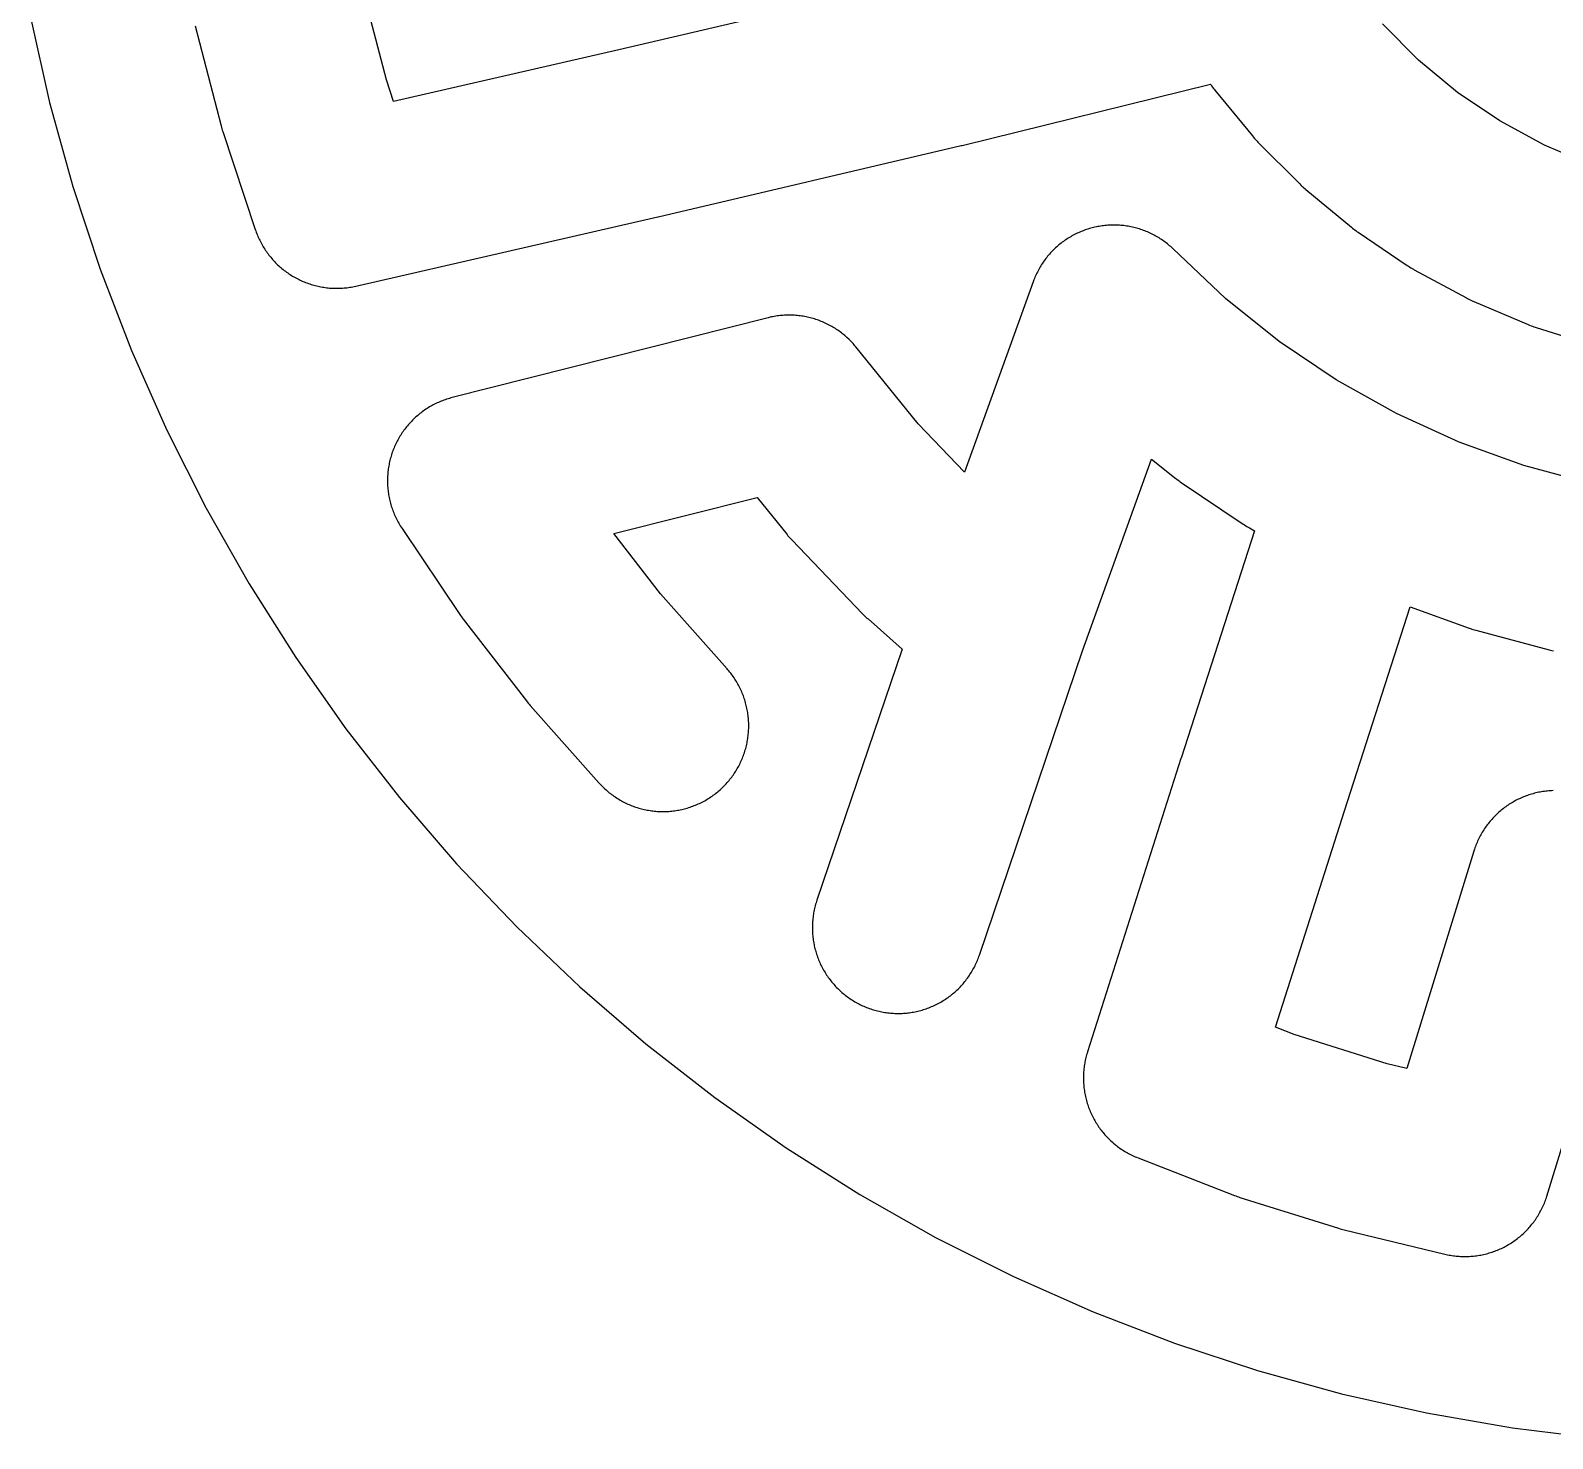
# Model space of a CAD drawing. Header units: millimetres. Extents: x -145 to 145, y -145 to 145.
# Drawn here: x -142.2 to -18, y -144.3 to -29.4 of the extents above; entities that cross this region are included whole.
import ezdxf

# ---------------------------------------------------------------- set-up
doc = ezdxf.new("R2010")
doc.units = ezdxf.units.MM
doc.layers.add('BOUNDARY', color=3, linetype='CONTINUOUS')
doc.layers.add('CORRIDORS', color=1, linetype='CONTINUOUS')

msp = doc.modelspace()

# ---------------------------------------------------------------- linework, layer by layer
at = {"layer": 'BOUNDARY'}
msp.add_lwpolyline([(-142.214, -28.288), (-140.655, -35.232), (-138.756, -42.091), (-136.524, -48.849), (-133.963, -55.489), (-131.078, -61.995), (-127.879, -68.353), (-124.371, -74.545), (-120.563, -80.558), (-116.465, -86.376), (-112.087, -91.987), (-107.438, -97.376), (-102.53, -102.53), (-97.376, -107.438), (-91.987, -112.087), (-86.376, -116.465), (-80.558, -120.563), (-74.545, -124.371), (-68.353, -127.879), (-61.995, -131.078), (-55.489, -133.963), (-48.849, -136.524), (-42.091, -138.756), (-35.232, -140.655), (-28.288, -142.214), (-21.276, -143.431), (-14.212, -144.302)], dxfattribs=at)
at = {"layer": 'CORRIDORS'}
for points in [[(-69.477, -25.14), (-94.198, -30.935), (-112.585, -35.162), (-113.169, -33.404), (-115.165, -25.699)], [(-128.776, -28.982), (-126.659, -37.154), (-126.629, -37.269), (-126.596, -37.382), (-126.562, -37.496), (-126.526, -37.607), (-123.863, -45.618), (-123.824, -45.73), (-123.784, -45.841), (-123.742, -45.952), (-123.698, -46.062), (-123.652, -46.171), (-123.605, -46.279), (-123.556, -46.387), (-123.504, -46.493), (-123.451, -46.599), (-123.396, -46.704), (-123.34, -46.808), (-123.282, -46.911), (-123.222, -47.013), (-123.16, -47.114), (-123.096, -47.214), (-123.031, -47.313), (-122.964, -47.41), (-122.896, -47.507), (-122.826, -47.602), (-122.754, -47.696), (-122.681, -47.789), (-122.606, -47.881), (-122.53, -47.971), (-122.452, -48.06), (-122.373, -48.148), (-122.292, -48.235), (-122.21, -48.32), (-122.126, -48.403), (-122.041, -48.485), (-121.954, -48.566), (-121.867, -48.645), (-121.777, -48.723), (-121.687, -48.8), (-121.595, -48.874), (-121.502, -48.947), (-121.408, -49.019), (-121.313, -49.089), (-121.216, -49.157), (-121.118, -49.224), (-121.019, -49.289), (-120.92, -49.353), (-120.819, -49.414), (-120.717, -49.474), (-120.614, -49.532), (-120.51, -49.589), (-120.405, -49.644), (-120.299, -49.697), (-120.192, -49.748), (-120.085, -49.797), (-119.976, -49.845), (-119.867, -49.89), (-119.757, -49.934), (-119.647, -49.976), (-119.535, -50.016), (-119.423, -50.054), (-119.311, -50.091), (-119.197, -50.125), (-119.084, -50.157), (-118.969, -50.188), (-118.855, -50.216), (-118.739, -50.243), (-118.624, -50.268), (-118.507, -50.291), (-118.391, -50.311), (-118.274, -50.33), (-118.157, -50.347), (-118.04, -50.362), (-117.922, -50.375), (-117.804, -50.386), (-117.686, -50.394), (-117.568, -50.401), (-117.45, -50.406), (-117.332, -50.409), (-117.213, -50.41), (-117.095, -50.409), (-116.977, -50.406), (-116.858, -50.401), (-116.74, -50.394), (-116.622, -50.384), (-116.505, -50.373), (-116.387, -50.36), (-116.27, -50.345), (-116.153, -50.328), (-116.036, -50.309), (-115.919, -50.288), (-115.803, -50.265), (-115.652, -50.232), (-91.032, -44.572), (-91.002, -44.565), (-66.262, -38.765), (-66.184, -38.746), (-45.927, -33.751), (-45.902, -33.787), (-45.834, -33.884), (-45.764, -33.979), (-45.692, -34.073), (-45.619, -34.166), (-45.565, -34.233), (-42.501, -37.97), (-42.425, -38.061), (-42.348, -38.151), (-42.269, -38.239), (-42.189, -38.326), (-42.107, -38.411), (-42.049, -38.471), (-38.64, -41.895), (-38.555, -41.978), (-38.47, -42.06), (-38.383, -42.14), (-38.295, -42.219), (-38.205, -42.296), (-38.139, -42.351), (-34.414, -45.43), (-34.322, -45.505), (-34.229, -45.578), (-34.135, -45.65), (-34.039, -45.719), (-33.942, -45.788), (-33.873, -45.835), (-29.869, -48.54), (-29.77, -48.606), (-29.67, -48.67), (-29.57, -48.732), (-29.468, -48.792), (-29.365, -48.85), (-29.289, -48.892), (-25.044, -51.196), (-24.94, -51.252), (-24.834, -51.306), (-24.728, -51.358), (-24.621, -51.408), (-24.513, -51.456), (-24.434, -51.49), (-19.986, -53.373), (-19.877, -53.418), (-19.766, -53.462), (-19.656, -53.503), (-19.544, -53.543), (-19.432, -53.581), (-19.352, -53.606), (-14.743, -55.052)], [(-14.839, -40.349), (-18.665, -38.729), (-22.311, -36.751), (-25.756, -34.424), (-28.954, -31.78), (-31.893, -28.828)], [(-14.925, -66.335), (-20.354, -64.875), (-25.642, -62.972), (-30.755, -60.64), (-35.658, -57.894), (-40.319, -54.752), (-44.702, -51.236), (-48.995, -47.169), (-49.082, -47.088), (-49.17, -47.009), (-49.259, -46.931), (-49.35, -46.855), (-49.441, -46.781), (-49.534, -46.707), (-49.629, -46.636), (-49.724, -46.566), (-49.821, -46.498), (-49.919, -46.431), (-50.018, -46.366), (-50.118, -46.303), (-50.219, -46.242), (-50.321, -46.182), (-50.424, -46.124), (-50.528, -46.067), (-50.633, -46.013), (-50.739, -45.96), (-50.845, -45.909), (-50.953, -45.86), (-51.061, -45.812), (-51.171, -45.767), (-51.281, -45.723), (-51.391, -45.681), (-51.503, -45.641), (-51.615, -45.603), (-51.727, -45.567), (-51.841, -45.533), (-51.954, -45.5), (-52.069, -45.47), (-52.184, -45.442), (-52.299, -45.415), (-52.415, -45.39), (-52.531, -45.368), (-52.647, -45.347), (-52.764, -45.329), (-52.881, -45.312), (-52.999, -45.297), (-53.116, -45.284), (-53.234, -45.274), (-53.352, -45.265), (-53.47, -45.258), (-53.589, -45.254), (-53.707, -45.251), (-53.825, -45.25), (-53.943, -45.251), (-54.062, -45.255), (-54.18, -45.26), (-54.298, -45.267), (-54.416, -45.276), (-54.534, -45.288), (-54.651, -45.301), (-54.769, -45.316), (-54.886, -45.333), (-55.002, -45.352), (-55.119, -45.373), (-55.235, -45.397), (-55.351, -45.422), (-55.466, -45.449), (-55.58, -45.478), (-55.695, -45.508), (-55.808, -45.541), (-55.921, -45.576), (-56.034, -45.613), (-56.146, -45.651), (-56.257, -45.692), (-56.368, -45.734), (-56.477, -45.778), (-56.586, -45.824), (-56.695, -45.872), (-56.802, -45.922), (-56.908, -45.973), (-57.014, -46.026), (-57.119, -46.081), (-57.223, -46.138), (-57.325, -46.197), (-57.427, -46.257), (-57.528, -46.319), (-57.628, -46.383), (-57.726, -46.448), (-57.824, -46.515), (-57.92, -46.584), (-58.015, -46.654), (-58.109, -46.726), (-58.202, -46.799), (-58.294, -46.874), (-58.384, -46.951), (-58.473, -47.029), (-58.56, -47.109), (-58.647, -47.19), (-58.731, -47.272), (-58.815, -47.356), (-58.897, -47.441), (-58.977, -47.528), (-59.057, -47.616), (-59.134, -47.705), (-59.21, -47.796), (-59.285, -47.888), (-59.358, -47.981), (-59.429, -48.075), (-59.499, -48.171), (-59.567, -48.268), (-59.633, -48.366), (-59.698, -48.465), (-59.761, -48.565), (-59.823, -48.666), (-59.882, -48.768), (-59.94, -48.871), (-59.997, -48.975), (-60.051, -49.08), (-60.104, -49.186), (-60.155, -49.293), (-60.204, -49.401), (-60.251, -49.509), (-60.296, -49.618), (-60.34, -49.728), (-60.397, -49.881), (-65.988, -65.427), (-69.78, -61.471), (-74.859, -55.196), (-74.934, -55.104), (-75.011, -55.014), (-75.089, -54.926), (-75.169, -54.838), (-75.25, -54.752), (-75.333, -54.668), (-75.417, -54.584), (-75.589, -54.422), (-75.678, -54.343), (-75.767, -54.266), (-75.858, -54.19), (-75.95, -54.116), (-76.043, -54.043), (-76.138, -53.972), (-76.234, -53.902), (-76.33, -53.834), (-76.428, -53.768), (-76.528, -53.703), (-76.628, -53.641), (-76.729, -53.579), (-76.831, -53.52), (-76.935, -53.462), (-77.039, -53.406), (-77.144, -53.352), (-77.25, -53.299), (-77.357, -53.249), (-77.465, -53.2), (-77.573, -53.153), (-77.683, -53.108), (-77.793, -53.064), (-77.904, -53.023), (-78.015, -52.983), (-78.127, -52.946), (-78.24, -52.91), (-78.353, -52.876), (-78.467, -52.844), (-78.582, -52.814), (-78.697, -52.786), (-78.812, -52.76), (-78.928, -52.736), (-79.044, -52.714), (-79.161, -52.693), (-79.278, -52.675), (-79.395, -52.659), (-79.512, -52.644), (-79.63, -52.632), (-79.748, -52.622), (-79.866, -52.613), (-79.984, -52.607), (-80.102, -52.603), (-80.221, -52.6), (-80.339, -52.6), (-80.457, -52.602), (-80.575, -52.605), (-80.694, -52.611), (-80.812, -52.619), (-80.93, -52.628), (-81.047, -52.64), (-81.165, -52.654), (-81.282, -52.669), (-81.399, -52.687), (-81.516, -52.706), (-81.632, -52.728), (-81.748, -52.751), (-81.864, -52.777), (-82.016, -52.814), (-107.796, -59.334), (-107.911, -59.364), (-108.025, -59.396), (-108.138, -59.429), (-108.251, -59.465), (-108.363, -59.503), (-108.475, -59.542), (-108.585, -59.584), (-108.696, -59.627), (-108.805, -59.672), (-108.914, -59.719), (-109.021, -59.768), (-109.128, -59.819), (-109.234, -59.871), (-109.339, -59.925), (-109.444, -59.981), (-109.547, -60.039), (-109.649, -60.098), (-109.751, -60.16), (-109.851, -60.222), (-109.95, -60.287), (-110.048, -60.353), (-110.145, -60.421), (-110.241, -60.491), (-110.335, -60.562), (-110.429, -60.635), (-110.521, -60.709), (-110.611, -60.785), (-110.701, -60.862), (-110.789, -60.941), (-110.876, -61.021), (-110.962, -61.103), (-111.046, -61.186), (-111.128, -61.271), (-111.21, -61.357), (-111.289, -61.444), (-111.368, -61.533), (-111.444, -61.623), (-111.52, -61.714), (-111.593, -61.807), (-111.665, -61.901), (-111.736, -61.996), (-111.805, -62.092), (-111.872, -62.189), (-111.938, -62.288), (-112.002, -62.387), (-112.064, -62.488), (-112.124, -62.59), (-112.183, -62.692), (-112.24, -62.796), (-112.296, -62.9), (-112.349, -63.006), (-112.401, -63.112), (-112.451, -63.22), (-112.499, -63.328), (-112.545, -63.437), (-112.59, -63.546), (-112.632, -63.657), (-112.673, -63.768), (-112.712, -63.88), (-112.749, -63.992), (-112.784, -64.105), (-112.817, -64.219), (-112.848, -64.333), (-112.877, -64.447), (-112.905, -64.563), (-112.93, -64.678), (-112.953, -64.794), (-112.975, -64.91), (-112.994, -65.027), (-113.012, -65.144), (-113.027, -65.261), (-113.041, -65.379), (-113.052, -65.497), (-113.062, -65.615), (-113.069, -65.733), (-113.075, -65.851), (-113.078, -65.969), (-113.08, -66.088), (-113.079, -66.206), (-113.077, -66.324), (-113.073, -66.442), (-113.066, -66.561), (-113.058, -66.679), (-113.047, -66.796), (-113.035, -66.914), (-113.02, -67.032), (-113.004, -67.149), (-112.986, -67.266), (-112.965, -67.382), (-112.943, -67.498), (-112.919, -67.614), (-112.892, -67.73), (-112.864, -67.844), (-112.834, -67.959), (-112.802, -68.073), (-112.768, -68.186), (-112.732, -68.299), (-112.694, -68.411), (-112.655, -68.522), (-112.613, -68.633), (-112.57, -68.743), (-112.525, -68.853), (-112.429, -69.069), (-112.378, -69.176), (-112.325, -69.282), (-112.271, -69.387), (-112.215, -69.491), (-112.157, -69.594), (-112.097, -69.696), (-112.036, -69.798), (-111.973, -69.898), (-111.892, -70.021), (-107.187, -77.031), (-107.12, -77.129), (-107.052, -77.225), (-106.982, -77.321), (-106.911, -77.415), (-101.743, -84.092), (-101.595, -84.276), (-101.518, -84.367), (-101.441, -84.455), (-95.834, -90.768), (-95.754, -90.856), (-95.674, -90.943), (-95.591, -91.028), (-95.508, -91.111), (-95.423, -91.194), (-95.336, -91.274), (-95.248, -91.354), (-95.159, -91.432), (-95.069, -91.508), (-94.977, -91.583), (-94.884, -91.656), (-94.79, -91.727), (-94.695, -91.797), (-94.598, -91.866), (-94.5, -91.933), (-94.402, -91.998), (-94.302, -92.061), (-94.201, -92.123), (-94.099, -92.183), (-93.996, -92.241), (-93.892, -92.298), (-93.787, -92.352), (-93.681, -92.405), (-93.574, -92.457), (-93.467, -92.506), (-93.359, -92.554), (-93.249, -92.599), (-93.14, -92.643), (-93.029, -92.685), (-92.918, -92.725), (-92.806, -92.763), (-92.693, -92.8), (-92.58, -92.834), (-92.466, -92.867), (-92.352, -92.897), (-92.237, -92.926), (-92.122, -92.953), (-92.006, -92.977), (-91.89, -93), (-91.773, -93.021), (-91.657, -93.04), (-91.54, -93.057), (-91.422, -93.072), (-91.305, -93.084), (-91.187, -93.095), (-91.069, -93.104), (-90.951, -93.111), (-90.832, -93.116), (-90.714, -93.119), (-90.596, -93.12), (-90.477, -93.119), (-90.359, -93.116), (-90.241, -93.111), (-90.123, -93.104), (-90.005, -93.095), (-89.887, -93.084), (-89.77, -93.071), (-89.652, -93.056), (-89.535, -93.039), (-89.418, -93.02), (-89.302, -92.999), (-89.186, -92.976), (-89.07, -92.951), (-88.955, -92.924), (-88.84, -92.895), (-88.726, -92.864), (-88.612, -92.832), (-88.499, -92.797), (-88.386, -92.761), (-88.274, -92.722), (-88.163, -92.682), (-88.053, -92.64), (-87.943, -92.596), (-87.834, -92.55), (-87.725, -92.503), (-87.618, -92.453), (-87.511, -92.402), (-87.406, -92.349), (-87.301, -92.294), (-87.197, -92.237), (-87.094, -92.179), (-86.992, -92.119), (-86.891, -92.057), (-86.791, -91.993), (-86.693, -91.928), (-86.595, -91.861), (-86.499, -91.793), (-86.403, -91.722), (-86.309, -91.651), (-86.216, -91.577), (-86.125, -91.503), (-86.034, -91.426), (-85.945, -91.348), (-85.858, -91.269), (-85.771, -91.188), (-85.686, -91.106), (-85.603, -91.022), (-85.521, -90.937), (-85.44, -90.85), (-85.361, -90.762), (-85.283, -90.673), (-85.207, -90.582), (-85.132, -90.491), (-85.059, -90.398), (-84.988, -90.303), (-84.918, -90.208), (-84.849, -90.111), (-84.783, -90.013), (-84.718, -89.915), (-84.654, -89.815), (-84.593, -89.714), (-84.533, -89.612), (-84.475, -89.508), (-84.418, -89.404), (-84.364, -89.3), (-84.311, -89.194), (-84.26, -89.087), (-84.211, -88.979), (-84.163, -88.871), (-84.118, -88.762), (-84.074, -88.652), (-84.032, -88.541), (-83.992, -88.43), (-83.954, -88.318), (-83.918, -88.205), (-83.883, -88.092), (-83.851, -87.978), (-83.821, -87.864), (-83.792, -87.749), (-83.766, -87.634), (-83.741, -87.518), (-83.718, -87.402), (-83.698, -87.285), (-83.679, -87.168), (-83.662, -87.051), (-83.647, -86.934), (-83.635, -86.816), (-83.624, -86.698), (-83.615, -86.58), (-83.608, -86.462), (-83.604, -86.344), (-83.601, -86.226), (-83.6, -86.107), (-83.601, -85.989), (-83.604, -85.871), (-83.61, -85.753), (-83.617, -85.635), (-83.626, -85.517), (-83.637, -85.399), (-83.65, -85.281), (-83.666, -85.164), (-83.683, -85.047), (-83.702, -84.93), (-83.723, -84.814), (-83.746, -84.698), (-83.771, -84.582), (-83.798, -84.467), (-83.827, -84.352), (-83.858, -84.238), (-83.891, -84.124), (-83.925, -84.011), (-83.962, -83.898), (-84, -83.787), (-84.041, -83.675), (-84.083, -83.565), (-84.127, -83.455), (-84.173, -83.346), (-84.221, -83.238), (-84.271, -83.13), (-84.322, -83.024), (-84.375, -82.918), (-84.43, -82.813), (-84.487, -82.71), (-84.546, -82.607), (-84.606, -82.505), (-84.668, -82.404), (-84.731, -82.304), (-84.797, -82.206), (-84.864, -82.108), (-84.932, -82.012), (-85.003, -81.917), (-85.074, -81.823), (-85.148, -81.73), (-85.223, -81.638), (-85.299, -81.548), (-85.366, -81.472), (-90.808, -75.345), (-94.606, -70.438), (-82.924, -67.484), (-80.473, -70.512), (-80.398, -70.604), (-80.321, -70.694), (-80.243, -70.782), (-80.163, -70.87), (-80.086, -70.952), (-74.293, -76.996), (-74.21, -77.08), (-74.126, -77.164), (-74.041, -77.246), (-73.954, -77.326), (-73.869, -77.402), (-71.087, -79.856), (-78.039, -100.351), (-78.076, -100.464), (-78.111, -100.577), (-78.144, -100.69), (-78.176, -100.804), (-78.205, -100.919), (-78.233, -101.034), (-78.258, -101.15), (-78.282, -101.266), (-78.303, -101.382), (-78.323, -101.499), (-78.34, -101.616), (-78.356, -101.733), (-78.37, -101.85), (-78.381, -101.968), (-78.391, -102.086), (-78.399, -102.204), (-78.404, -102.322), (-78.408, -102.441), (-78.41, -102.559), (-78.41, -102.677), (-78.407, -102.795), (-78.403, -102.914), (-78.397, -103.032), (-78.388, -103.15), (-78.378, -103.268), (-78.366, -103.385), (-78.352, -103.503), (-78.335, -103.62), (-78.317, -103.737), (-78.297, -103.854), (-78.275, -103.97), (-78.251, -104.086), (-78.224, -104.201), (-78.196, -104.316), (-78.166, -104.43), (-78.135, -104.544), (-78.101, -104.658), (-78.065, -104.771), (-78.027, -104.883), (-77.988, -104.994), (-77.946, -105.105), (-77.903, -105.215), (-77.858, -105.325), (-77.811, -105.433), (-77.762, -105.541), (-77.712, -105.648), (-77.659, -105.754), (-77.605, -105.859), (-77.549, -105.963), (-77.491, -106.067), (-77.432, -106.169), (-77.371, -106.27), (-77.308, -106.371), (-77.243, -106.47), (-77.177, -106.568), (-77.109, -106.665), (-77.04, -106.76), (-76.968, -106.855), (-76.896, -106.948), (-76.821, -107.04), (-76.746, -107.131), (-76.668, -107.221), (-76.589, -107.309), (-76.509, -107.396), (-76.427, -107.481), (-76.344, -107.565), (-76.259, -107.648), (-76.173, -107.729), (-76.086, -107.809), (-75.997, -107.887), (-75.907, -107.964), (-75.816, -108.039), (-75.723, -108.113), (-75.63, -108.185), (-75.535, -108.256), (-75.438, -108.325), (-75.341, -108.392), (-75.243, -108.458), (-75.143, -108.522), (-75.042, -108.584), (-74.941, -108.644), (-74.838, -108.703), (-74.734, -108.76), (-74.63, -108.816), (-74.524, -108.869), (-74.418, -108.921), (-74.311, -108.971), (-74.203, -109.019), (-74.094, -109.065), (-73.984, -109.11), (-73.874, -109.152), (-73.763, -109.193), (-73.651, -109.232), (-73.538, -109.269), (-73.425, -109.304), (-73.312, -109.337), (-73.198, -109.368), (-73.083, -109.397), (-72.968, -109.424), (-72.852, -109.45), (-72.736, -109.473), (-72.62, -109.495), (-72.503, -109.514), (-72.386, -109.532), (-72.269, -109.547), (-72.151, -109.561), (-72.034, -109.572), (-71.916, -109.582), (-71.798, -109.589), (-71.679, -109.595), (-71.561, -109.598), (-71.443, -109.6), (-71.324, -109.599), (-71.206, -109.597), (-71.088, -109.593), (-70.97, -109.586), (-70.852, -109.578), (-70.734, -109.567), (-70.616, -109.555), (-70.499, -109.54), (-70.382, -109.524), (-70.265, -109.506), (-70.148, -109.485), (-70.032, -109.463), (-69.916, -109.439), (-69.801, -109.413), (-69.686, -109.384), (-69.571, -109.354), (-69.458, -109.322), (-69.344, -109.288), (-69.231, -109.252), (-69.119, -109.215), (-69.008, -109.175), (-68.897, -109.133), (-68.787, -109.09), (-68.678, -109.045), (-68.569, -108.998), (-68.461, -108.949), (-68.355, -108.898), (-68.249, -108.845), (-68.143, -108.791), (-68.039, -108.735), (-67.936, -108.677), (-67.834, -108.618), (-67.733, -108.556), (-67.632, -108.493), (-67.533, -108.429), (-67.435, -108.362), (-67.339, -108.294), (-67.243, -108.225), (-67.148, -108.153), (-67.055, -108.08), (-66.963, -108.006), (-66.872, -107.93), (-66.783, -107.853), (-66.695, -107.774), (-66.608, -107.693), (-66.523, -107.611), (-66.439, -107.528), (-66.356, -107.443), (-66.275, -107.357), (-66.195, -107.27), (-66.117, -107.181), (-66.04, -107.091), (-65.965, -106.999), (-65.892, -106.907), (-65.82, -106.813), (-65.749, -106.718), (-65.681, -106.622), (-65.613, -106.524), (-65.548, -106.426), (-65.484, -106.326), (-65.422, -106.225), (-65.361, -106.124), (-65.303, -106.021), (-65.246, -105.917), (-65.191, -105.812), (-65.137, -105.707), (-65.086, -105.6), (-65.036, -105.493), (-64.988, -105.385), (-64.942, -105.276), (-64.897, -105.166), (-64.855, -105.056), (-64.814, -104.945), (-64.781, -104.849), (-56.356, -80.013), (-50.724, -64.353), (-48.851, -65.855), (-48.758, -65.928), (-48.664, -66), (-48.569, -66.07), (-48.472, -66.138), (-48.385, -66.198), (-43.243, -69.664), (-43.144, -69.73), (-43.044, -69.793), (-42.943, -69.855), (-42.841, -69.916), (-42.751, -69.967), (-42.34, -70.197), (-48.323, -88.763), (-48.33, -88.786), (-55.96, -112.746), (-55.995, -112.859), (-56.028, -112.973), (-56.059, -113.087), (-56.088, -113.201), (-56.115, -113.317), (-56.141, -113.432), (-56.164, -113.548), (-56.185, -113.665), (-56.205, -113.781), (-56.222, -113.898), (-56.238, -114.016), (-56.251, -114.133), (-56.263, -114.251), (-56.272, -114.369), (-56.28, -114.487), (-56.285, -114.605), (-56.288, -114.723), (-56.29, -114.842), (-56.289, -114.96), (-56.287, -115.078), (-56.282, -115.197), (-56.276, -115.315), (-56.267, -115.433), (-56.257, -115.551), (-56.244, -115.668), (-56.23, -115.786), (-56.213, -115.903), (-56.195, -116.02), (-56.175, -116.136), (-56.152, -116.252), (-56.128, -116.368), (-56.101, -116.484), (-56.073, -116.599), (-56.043, -116.713), (-56.011, -116.827), (-55.977, -116.94), (-55.941, -117.053), (-55.903, -117.165), (-55.863, -117.276), (-55.822, -117.387), (-55.778, -117.497), (-55.733, -117.606), (-55.686, -117.715), (-55.637, -117.823), (-55.586, -117.93), (-55.533, -118.036), (-55.479, -118.141), (-55.423, -118.245), (-55.365, -118.348), (-55.305, -118.45), (-55.244, -118.551), (-55.181, -118.651), (-55.116, -118.75), (-55.05, -118.848), (-54.982, -118.945), (-54.912, -119.041), (-54.841, -119.135), (-54.768, -119.228), (-54.693, -119.32), (-54.617, -119.411), (-54.54, -119.5), (-54.461, -119.588), (-54.38, -119.675), (-54.298, -119.761), (-54.215, -119.844), (-54.13, -119.927), (-54.044, -120.008), (-53.956, -120.088), (-53.868, -120.166), (-53.686, -120.318), (-53.593, -120.391), (-53.499, -120.463), (-53.404, -120.533), (-53.308, -120.602), (-53.21, -120.669), (-53.112, -120.735), (-53.012, -120.798), (-52.911, -120.86), (-52.81, -120.921), (-52.707, -120.979), (-52.603, -121.036), (-52.498, -121.091), (-52.393, -121.145), (-52.286, -121.196), (-52.179, -121.246), (-52.071, -121.294), (-51.962, -121.34), (-51.831, -121.392), (-43.964, -124.457), (-43.854, -124.499), (-43.742, -124.54), (-43.63, -124.578), (-43.518, -124.614), (-35.463, -127.141), (-35.35, -127.176), (-35.236, -127.208), (-35.122, -127.239), (-35.008, -127.267), (-26.8, -129.245), (-26.685, -129.272), (-26.569, -129.297), (-26.453, -129.32), (-26.336, -129.34), (-26.22, -129.359), (-26.103, -129.376), (-25.985, -129.391), (-25.868, -129.404), (-25.75, -129.415), (-25.632, -129.424), (-25.514, -129.431), (-25.395, -129.436), (-25.277, -129.439), (-25.159, -129.44), (-25.041, -129.439), (-24.922, -129.436), (-24.804, -129.431), (-24.686, -129.424), (-24.568, -129.415), (-24.45, -129.404), (-24.333, -129.391), (-24.215, -129.376), (-24.098, -129.359), (-23.981, -129.34), (-23.865, -129.319), (-23.749, -129.296), (-23.633, -129.271), (-23.518, -129.245), (-23.403, -129.216), (-23.289, -129.185), (-23.175, -129.153), (-23.062, -129.118), (-22.949, -129.082), (-22.837, -129.043), (-22.726, -129.003), (-22.615, -128.961), (-22.506, -128.917), (-22.396, -128.871), (-22.288, -128.824), (-22.181, -128.774), (-22.074, -128.723), (-21.968, -128.67), (-21.863, -128.615), (-21.759, -128.559), (-21.657, -128.5), (-21.555, -128.44), (-21.454, -128.378), (-21.354, -128.315), (-21.255, -128.25), (-21.157, -128.183), (-21.061, -128.114), (-20.966, -128.044), (-20.872, -127.973), (-20.779, -127.899), (-20.687, -127.824), (-20.597, -127.748), (-20.508, -127.67), (-20.42, -127.591), (-20.333, -127.51), (-20.248, -127.428), (-20.165, -127.344), (-20.083, -127.259), (-20.002, -127.172), (-19.923, -127.084), (-19.845, -126.995), (-19.769, -126.905), (-19.694, -126.813), (-19.621, -126.72), (-19.549, -126.626), (-19.479, -126.53), (-19.411, -126.434), (-19.344, -126.336), (-19.279, -126.237), (-19.216, -126.137), (-19.154, -126.036), (-19.094, -125.934), (-19.036, -125.831), (-18.98, -125.727), (-18.925, -125.622), (-18.872, -125.516), (-18.821, -125.41), (-18.772, -125.302), (-18.724, -125.194), (-18.679, -125.085), (-18.635, -124.975), (-18.593, -124.864), (-18.553, -124.753), (-18.515, -124.641), (-18.472, -124.505), (-12.805, -106.153)], [(-17.968, -91.414), (-18.086, -91.419), (-18.205, -91.425), (-18.323, -91.434), (-18.44, -91.445), (-18.558, -91.458), (-18.675, -91.473), (-18.792, -91.49), (-18.909, -91.508), (-19.026, -91.529), (-19.142, -91.552), (-19.258, -91.576), (-19.373, -91.603), (-19.488, -91.632), (-19.602, -91.662), (-19.716, -91.695), (-19.829, -91.729), (-19.942, -91.765), (-20.054, -91.803), (-20.165, -91.843), (-20.276, -91.885), (-20.386, -91.929), (-20.495, -91.975), (-20.603, -92.022), (-20.711, -92.072), (-20.817, -92.123), (-20.923, -92.176), (-21.028, -92.23), (-21.132, -92.287), (-21.235, -92.345), (-21.337, -92.405), (-21.438, -92.467), (-21.538, -92.53), (-21.637, -92.595), (-21.735, -92.662), (-21.831, -92.73), (-21.927, -92.8), (-22.021, -92.872), (-22.114, -92.945), (-22.206, -93.019), (-22.296, -93.096), (-22.385, -93.173), (-22.473, -93.253), (-22.56, -93.333), (-22.645, -93.416), (-22.728, -93.499), (-22.811, -93.584), (-22.892, -93.671), (-22.971, -93.758), (-23.049, -93.847), (-23.125, -93.938), (-23.2, -94.03), (-23.273, -94.122), (-23.345, -94.217), (-23.415, -94.312), (-23.483, -94.408), (-23.55, -94.506), (-23.615, -94.605), (-23.679, -94.705), (-23.741, -94.806), (-23.801, -94.908), (-23.859, -95.01), (-23.916, -95.114), (-23.971, -95.219), (-24.024, -95.325), (-24.075, -95.432), (-24.124, -95.539), (-24.172, -95.647), (-24.218, -95.757), (-24.262, -95.866), (-24.304, -95.977), (-24.344, -96.088), (-24.382, -96.2), (-24.428, -96.345), (-29.909, -114.095), (-31.498, -113.712), (-39.107, -111.325), (-40.626, -110.733), (-34.997, -93.057), (-29.634, -76.415), (-24.821, -78.147), (-24.709, -78.186), (-24.597, -78.223), (-24.484, -78.258), (-24.37, -78.292), (-24.27, -78.32), (-18.286, -79.93), (-18.171, -79.959), (-18.056, -79.987), (-17.941, -80.013)]]:
    msp.add_lwpolyline(points, dxfattribs=at)

doc.saveas('drawing.dxf')
